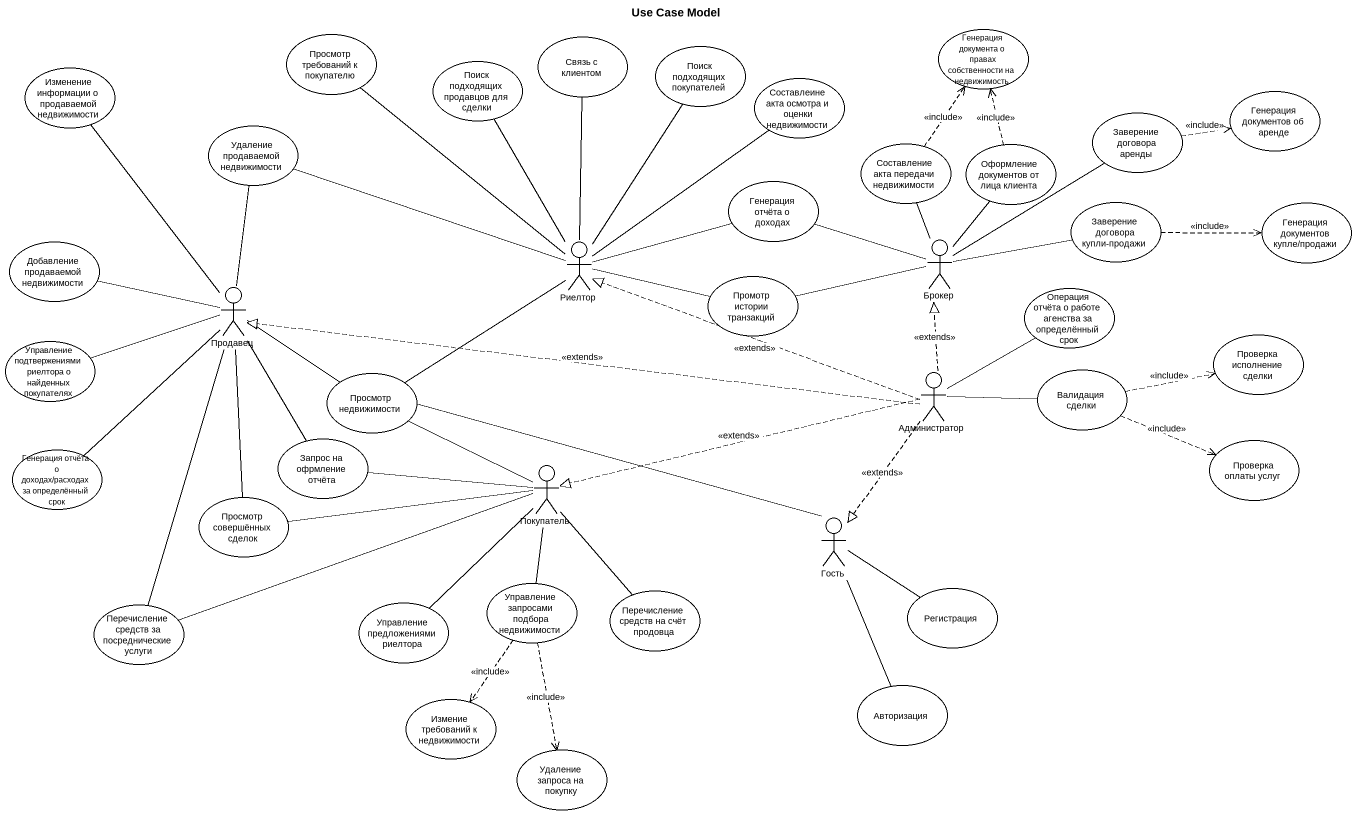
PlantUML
@startuml
title Use Case Model
usecase "Просмотр требований к покупателю" as Просмотр_требований_к
usecase "Генерация документа о правах собственности на недвижимость" as Генерация_документа_о
usecase "Изменение информации о продаваемой недвижимости" as Изменение_информации_о
usecase "Поиск подходящих продавцов для сделки" as Поиск_подходящих_продавцов
usecase "Связь с клиентом" as Связь_с_клиентом
usecase "Поиск подходящих покупателей" as Поиск_подходящих_покупателей
usecase "Составлеине акта осмотра и оценки недвижимости" as Составлеине_акта_осмотра_и
usecase "Заверение договора аренды" as Заверение_договора_аренды
usecase "Генерация документов об аренде" as Генерация_документов_об
usecase "Удаление продаваемой недвижимости" as Удаление_продаваемой
usecase "Составление акта передачи недвижимости" as Составление_акта_передачи
usecase "Оформление документов от лица клиента" as Оформление_документов_от
usecase "Генерация отчёта о доходах" as Генерация_отчёта_о_доходах
usecase "Заверение договора купли-продажи" as Заверение_договора_купли
usecase "Генерация документов купле/продажи" as Генерация_документов_купле
usecase "Добавление продаваемой недвижимости" as Добавление_продаваемой
actor Риелтор
actor Брокер
actor Продавец
usecase "Промотр истории транзакций" as Промотр_истории_транзакций
usecase "Операция отчёта о работе агенства за определённый срок" as Операция_отчёта_о_работе
usecase "Управление подтвержениями риелтора о найденных покупателях" as Управление_подтвержениями
usecase "Проверка исполнение сделки" as Проверка_исполнение_сделки
usecase "Просмотр недвижимости" as Просмотр_недвижимости
actor Администратор
usecase "Валидация сделки" as Валидация_сделки
usecase "Генерация отчёта о доходах/расходах за определённый срок" as Генерация_отчёта_о_доходах_2
usecase "Запрос на офрмление отчёта" as Запрос_на_офрмление_отчёта
usecase "Проверка оплаты услуг" as Проверка_оплаты_услуг
usecase "Просмотр совершённых сделок" as Просмотр_совершённых_сделок
actor Покупатель
actor Гость
usecase "Перечисление средств за посреднические услуги" as Перечисление_средств_за
usecase "Управление предложениями риелтора" as Управление_предложениями
usecase "Управление запросами подбора недвижимости" as Управление_запросами
usecase "Перечисление средств на счёт продовца" as Перечисление_средств_на
usecase Регистрация
usecase Авторизация
usecase "Измение требований к недвижимости" as Измение_требований_к
usecase "Удаление запроса на покупку" as Удаление_запроса_на_покупку
Заверение_договора_аренды .right.> Генерация_документов_об : <<include>>
Составление_акта_передачи .up.> Генерация_документа_о : <<include>>
Оформление_документов_от .up.> Генерация_документа_о : <<include>>
Заверение_договора_купли .right.> Генерация_документов_купле : <<include>>
Риелтор -up- Просмотр_требований_к
Риелтор -up- Поиск_подходящих_продавцов
Риелтор -up- Связь_с_клиентом
Риелтор -up- Поиск_подходящих_покупателей
Риелтор -up- Составлеине_акта_осмотра_и
Риелтор -left- Удаление_продаваемой
Риелтор -right- Генерация_отчёта_о_доходах
Риелтор -right- Промотр_истории_транзакций
Риелтор -left- Просмотр_недвижимости
Брокер -up- Заверение_договора_аренды
Брокер -up- Составление_акта_передачи
Брокер -up- Оформление_документов_от
Брокер -left- Генерация_отчёта_о_доходах
Брокер -right- Заверение_договора_купли
Брокер -left- Промотр_истории_транзакций
Продавец -up- Изменение_информации_о
Продавец -up- Удаление_продаваемой
Продавец -left- Добавление_продаваемой
Продавец -left- Управление_подтвержениями
Продавец -right- Просмотр_недвижимости
Продавец -- Генерация_отчёта_о_доходах_2
Продавец -- Запрос_на_офрмление_отчёта
Продавец -- Просмотр_совершённых_сделок
Продавец -- Перечисление_средств_за
Администратор .left.|> Риелтор : <<extends>>
Администратор .up.|> Брокер : <<extends>>
Администратор .left.|> Продавец : <<extends>>
Администратор -up- Операция_отчёта_о_работе
Администратор -right- Валидация_сделки
Администратор .left.|> Покупатель : <<extends>>
Администратор ..|> Гость : <<extends>>
Валидация_сделки .right.> Проверка_исполнение_сделки : <<include>>
Валидация_сделки .right.> Проверка_оплаты_услуг : <<include>>
Покупатель -left- Просмотр_недвижимости
Покупатель -left- Запрос_на_офрмление_отчёта
Покупатель -left- Просмотр_совершённых_сделок
Покупатель -left- Перечисление_средств_за
Покупатель -- Управление_предложениями
Покупатель -- Управление_запросами
Покупатель -- Перечисление_средств_на
Гость -left- Просмотр_недвижимости
Гость -right- Регистрация
Гость -- Авторизация
Управление_запросами ..> Измение_требований_к : <<include>>
Управление_запросами ..> Удаление_запроса_на_покупку : <<include>>
@enduml
